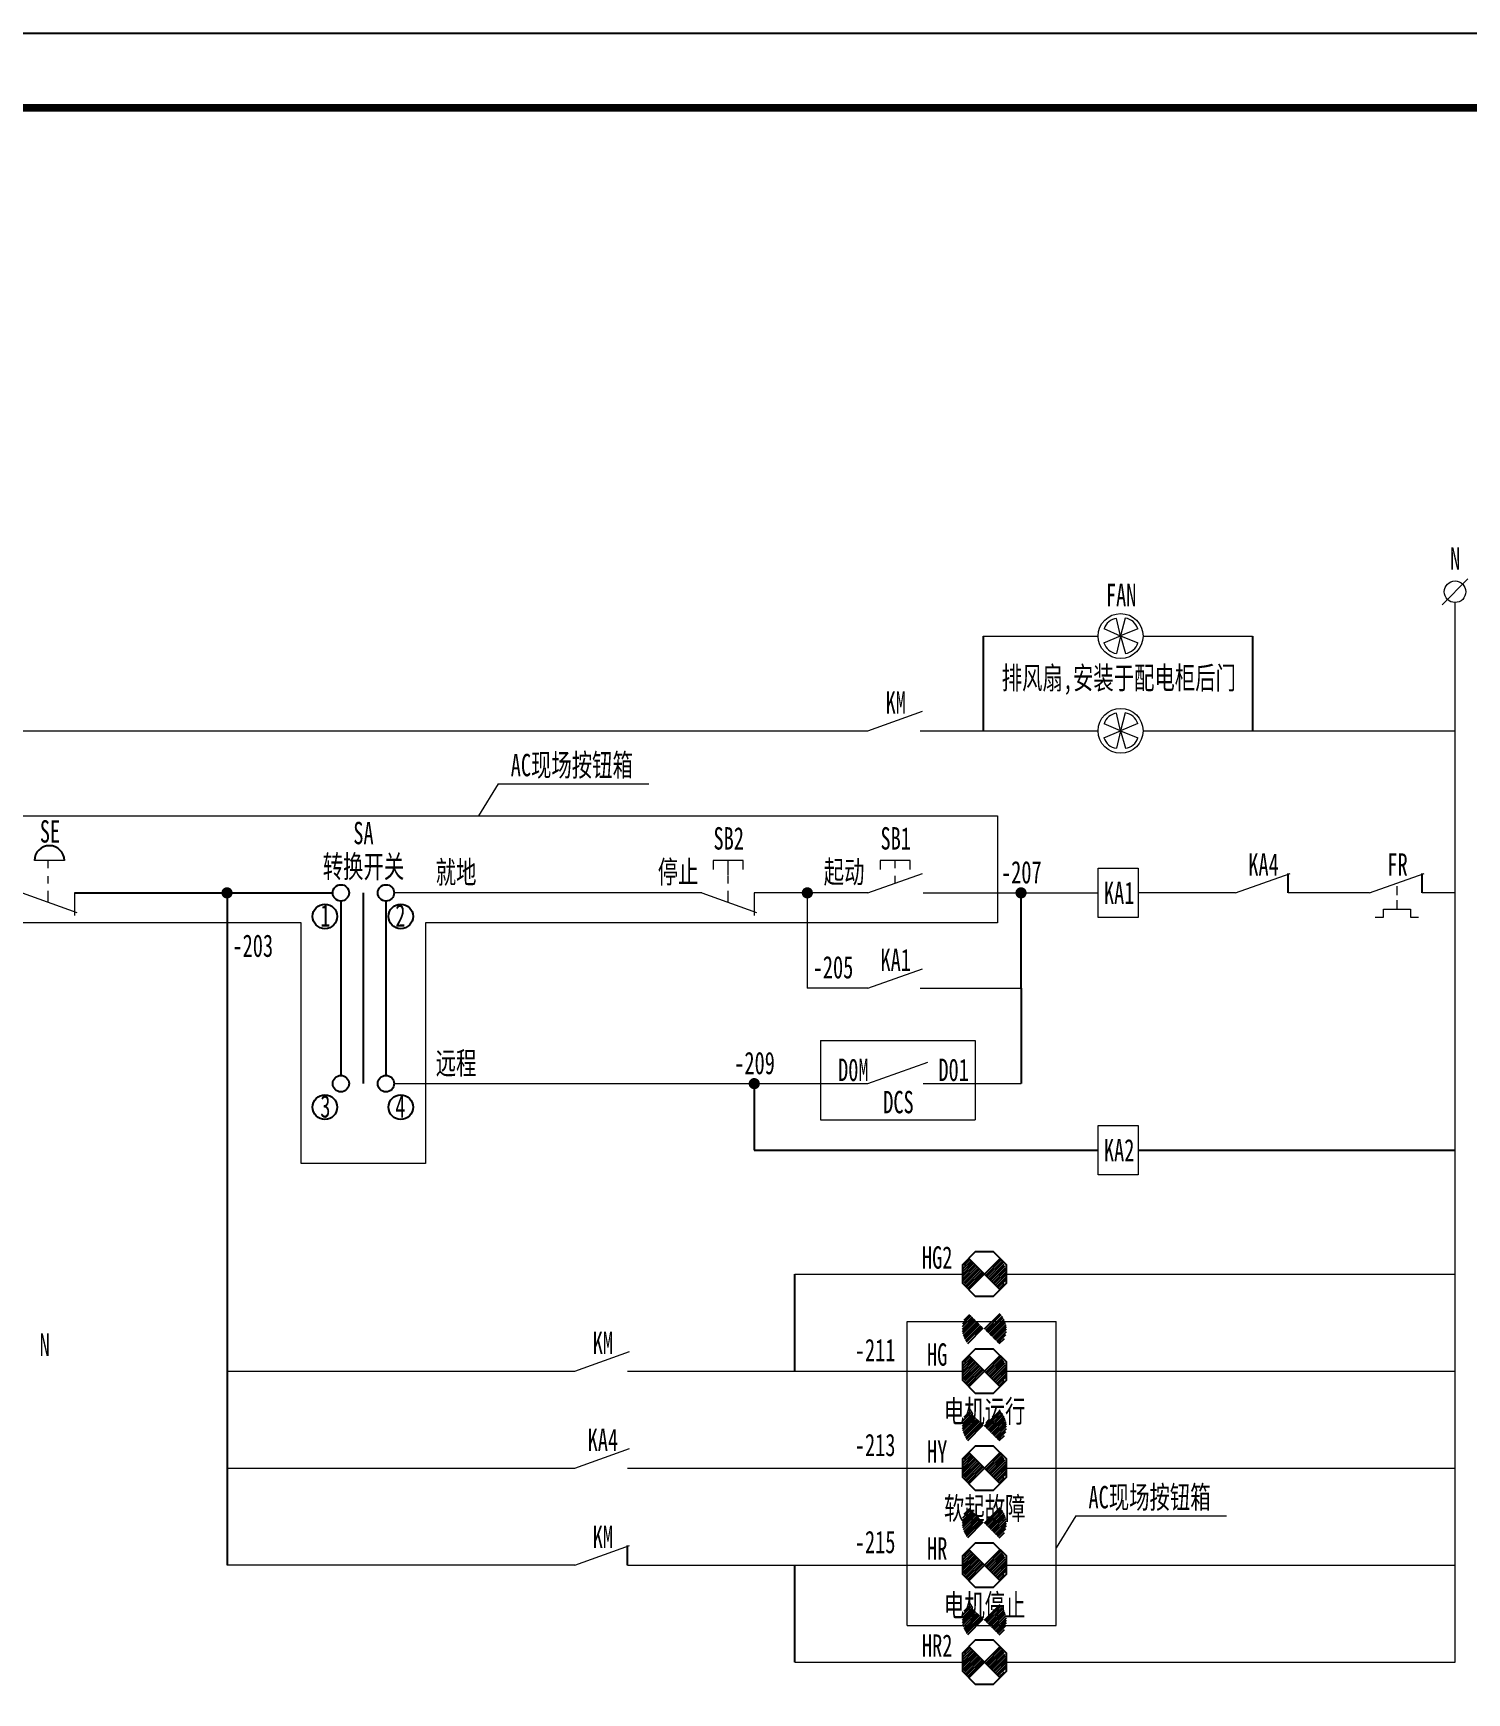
# Model space of a CAD drawing. Header units: millimetres. Extents: x 401220 to 2750366, y -101310 to 943175.
# Drawn here: x 1282323 to 1301533, y 657785 to 680022 of the extents above; entities that cross this region are included whole.
import ezdxf
from ezdxf.enums import TextEntityAlignment as Align

# ---------------------------------------------------------------- set-up
doc = ezdxf.new("R2010")
doc.units = ezdxf.units.MM
doc.linetypes.add('常规', pattern=[20, 10, 0, 10])
doc.linetypes.add('接地线', pattern=[1460, 500, 500, -200, 60, -200])
for name, color, linetype in [('D1', 4, 'Continuous'), ('MX', 3, 'Continuous'), ('TEXT', 4, 'Continuous'), ('动力平面导线层', 3, '常规'), ('动力平面设备层', 1, 'Continuous'), ('图框', 7, 'Continuous'), ('标注-照明', 7, 'Continuous'), ('照明平面导线层', 3, 'Continuous'), ('照明平面设备层', 1, 'Continuous'), ('电气-接地设计-接地线', 3, '接地线'), ('表格图框层', 7, 'Continuous')]:
    doc.layers.add(name, color=color, linetype=linetype)
doc.styles.add('标准', font='NSimSun.ttf', dxfattribs={"width": 0.667})

msp = doc.modelspace()

# ---------------------------------------------------------------- hatches: boundary and pattern name
at = {"linetype": 'ByBlock', "lineweight": 25}
h = msp.add_hatch(dxfattribs=at)
h.set_pattern_fill('ANSI31', color=3, scale=184.8, style=0)
h.set_pattern_definition([(45, (730666.75, 665590.935), (-16.3341666, 16.3341666), [])])
h.paths.add_polyline_path([(1295069.11056, 663395.97324), (1294860.20688, 663605.22408, 0.1991281417), (1294773.43056, 663395.97324, 0.1986966109), (1294859.85972, 663187.06956)])
h.paths.add_polyline_path([(1295278.3614, 663604.87693), (1295069.11056, 663395.97324), (1295278.01424, 663186.7224, 0.1991281417), (1295364.79056, 663395.97324, 0.1986966109)])
h = msp.add_hatch(dxfattribs=at)
h.set_pattern_fill('ANSI31', color=3, scale=184.8, style=0)
h.set_pattern_definition([(45, (730666.75, 664855.91), (-16.3341666, 16.3341666), [])])
h.paths.add_polyline_path([(1295069.11056, 662660.94903), (1294860.20688, 662870.19987, 0.1991281417), (1294773.43056, 662660.94903, 0.1986966109), (1294859.85972, 662452.04534)])
h.paths.add_polyline_path([(1295278.3614, 662869.85271), (1295069.11056, 662660.94903), (1295278.01424, 662451.69819, 0.1991281417), (1295364.79056, 662660.94903, 0.1986966109)])
h = msp.add_hatch(dxfattribs=at)
h.set_pattern_fill('ANSI31', color=3, scale=184.8, style=0)
h.set_pattern_definition([(45, (730666.75, 664290.935), (-16.3341666, 16.3341666), [])])
h.paths.add_polyline_path([(1295069.11056, 662095.97324), (1294860.20688, 662305.22408, 0.1991281417), (1294773.43056, 662095.97324, 0.1986966109), (1294859.85972, 661887.06956)])
h.paths.add_polyline_path([(1295278.3614, 662304.87693), (1295069.11056, 662095.97324), (1295278.01424, 661886.7224, 0.1991281417), (1295364.79056, 662095.97324, 0.1986966109)])
h = msp.add_hatch(dxfattribs=at)
h.set_pattern_fill('ANSI31', color=3, scale=184.8, style=0)
h.set_pattern_definition([(45, (730666.75, 663555.91), (-16.3341666, 16.3341666), [])])
h.paths.add_polyline_path([(1295069.11056, 661360.94903), (1294860.20688, 661570.19987, 0.1991281417), (1294773.43056, 661360.94903, 0.1986966109), (1294859.85972, 661152.04534)])
h.paths.add_polyline_path([(1295278.3614, 661569.85271), (1295069.11056, 661360.94903), (1295278.01424, 661151.69819, 0.1991281417), (1295364.79056, 661360.94903, 0.1986966109)])
h = msp.add_hatch(dxfattribs=at)
h.set_pattern_fill('ANSI31', color=2, scale=184.8, style=0)
h.set_pattern_definition([(45, (730666.75, 662990.935), (-16.3341666, 16.3341666), [])])
h.paths.add_polyline_path([(1295069.11056, 660795.97324), (1294860.20688, 661005.22408, 0.1991281417), (1294773.43056, 660795.97324, 0.1986966109), (1294859.85972, 660587.06956)])
h.paths.add_polyline_path([(1295278.3614, 661004.87693), (1295069.11056, 660795.97324), (1295278.01424, 660586.7224, 0.1991281417), (1295364.79056, 660795.97324, 0.1986966109)])
h = msp.add_hatch(dxfattribs=at)
h.set_pattern_fill('ANSI31', color=2, scale=184.8, style=0)
h.set_pattern_definition([(45, (730666.75, 662255.91), (-16.3341666, 16.3341666), [])])
h.paths.add_polyline_path([(1295069.11056, 660060.94903), (1294860.20688, 660270.19987, 0.1991281417), (1294773.43056, 660060.94903, 0.1986966109), (1294859.85972, 659852.04534)])
h.paths.add_polyline_path([(1295278.3614, 660269.85271), (1295069.11056, 660060.94903), (1295278.01424, 659851.69819, 0.1991281417), (1295364.79056, 660060.94903, 0.1986966109)])
h = msp.add_hatch(dxfattribs=at)
h.set_pattern_fill('ANSI31', color=1, scale=184.8, style=0)
h.set_pattern_definition([(45, (730666.75, 661690.935), (-16.3341666, 16.3341666), [])])
h.paths.add_polyline_path([(1295069.11056, 659495.97324), (1294860.20688, 659705.22408, 0.1991281417), (1294773.43056, 659495.97324, 0.1986966109), (1294859.85972, 659287.06956)])
h.paths.add_polyline_path([(1295278.3614, 659704.87693), (1295069.11056, 659495.97324), (1295278.01424, 659286.7224, 0.1991281417), (1295364.79056, 659495.97324, 0.1986966109)])
h = msp.add_hatch(dxfattribs=at)
h.set_pattern_fill('ANSI31', color=1, scale=184.8, style=0)
h.set_pattern_definition([(45, (730666.75, 660955.91), (-16.3341666, 16.3341666), [])])
h.paths.add_polyline_path([(1295069.11056, 658760.94903), (1294860.20688, 658970.19987, 0.1991281417), (1294773.43056, 658760.94903, 0.1986966109), (1294859.85972, 658552.04534)])
h.paths.add_polyline_path([(1295278.3614, 658969.85271), (1295069.11056, 658760.94903), (1295278.01424, 658551.69819, 0.1991281417), (1295364.79056, 658760.94903, 0.1986966109)])
h = msp.add_hatch(dxfattribs=at)
h.set_pattern_fill('ANSI31', color=1, scale=184.8, style=0)
h.set_pattern_definition([(45, (730666.75, 660390.935), (-16.3341666, 16.3341666), [])])
h.paths.add_polyline_path([(1295069.11056, 658195.97324), (1294860.20688, 658405.22408, 0.1991281417), (1294773.43056, 658195.97324, 0.1986966109), (1294859.85972, 657987.06956)])
h.paths.add_polyline_path([(1295278.3614, 658404.87693), (1295069.11056, 658195.97324), (1295278.01424, 657986.7224, 0.1991281417), (1295364.79056, 658195.97324, 0.1986966109)])

# ---------------------------------------------------------------- linework, layer by layer
at = {"color": 0, "linetype": 'ByBlock', "lineweight": 20}
for p, q in [((1298435.38635, 668503.41602), (1297128.53332, 668503.41602)), ((1300230.65386, 668503.41602), (1299137.1276, 668503.41602)), ((1300596.20331, 668593.86655), (1300596.20331, 668473.26655)), ((1301375.42059, 668503.41655), (1300932.39511, 668503.41655)), ((1300415.30331, 668177.12995), (1300415.30331, 668285.66995)), ((1300415.30331, 668285.66995), (1300777.10331, 668285.66995)), ((1300596.20331, 668406.26995), (1300596.20331, 668285.66995)), ((1300777.10331, 668285.66995), (1300777.10331, 668177.12995)), ((1300306.76331, 668177.12995), (1300415.30331, 668177.12995)), ((1300777.10331, 668177.12995), (1300885.64331, 668177.12995))]:
    msp.add_line(p, q, dxfattribs=at)
at = {"color": 3, "linetype": 'ByBlock', "lineweight": 25}
for p, q in [((1295278.3614, 663604.87693), (1294859.85972, 663187.06956)), ((1295278.01424, 663186.7224), (1294860.20688, 663605.22408)), ((1295278.3614, 662304.87693), (1294859.85972, 661887.06956)), ((1295278.01424, 661886.7224), (1294860.20688, 662305.22408))]:
    msp.add_line(p, q, dxfattribs=at)
at = {"color": 2, "linetype": 'ByBlock', "lineweight": 25}
for p, q in [((1295278.3614, 661004.87693), (1294859.85972, 660587.06956)), ((1295278.01424, 660586.7224), (1294860.20688, 661005.22408))]:
    msp.add_line(p, q, dxfattribs=at)
at = {"color": 1, "linetype": 'ByBlock', "lineweight": 25}
for p, q in [((1295278.3614, 659704.87693), (1294859.85972, 659287.06956)), ((1295278.01424, 659286.7224), (1294860.20688, 659705.22408)), ((1295278.3614, 658404.87693), (1294859.85972, 657987.06956)), ((1295278.01424, 657986.7224), (1294860.20688, 658405.22408))]:
    msp.add_line(p, q, dxfattribs=at)
at = {"color": 7, "linetype": 'ByBlock', "lineweight": 20, "const_width": 75}
for points in [[(1284882.59598, 668503.40959, 1), (1284957.59598, 668503.40959, 1)], [(1292658.46524, 668503.41602, 1), (1292733.46524, 668503.41602, 1)], [(1295522.14124, 668503.41602, 1), (1295597.14124, 668503.41602, 1)], [(1291947.82689, 665947.16764, 1), (1292022.82689, 665947.16764, 1)]]:
    msp.add_lwpolyline(points, format="xyb", close=True, dxfattribs=at)
at = {"color": 3, "linetype": 'ByBlock', "lineweight": 25}
for points in [[(1294946.63589, 663691.65324), (1294773.43056, 663518.44791), (1294773.43056, 663273.49858), (1294946.63589, 663100.29324), (1295191.58523, 663100.29324), (1295364.79056, 663273.49858), (1295364.79056, 663518.44791), (1295191.58523, 663691.65324)], [(1294946.63589, 662391.65324), (1294773.43056, 662218.44791), (1294773.43056, 661973.49858), (1294946.63589, 661800.29324), (1295191.58523, 661800.29324), (1295364.79056, 661973.49858), (1295364.79056, 662218.44791), (1295191.58523, 662391.65324)]]:
    msp.add_lwpolyline(points, close=True, dxfattribs=at)
at = {"color": 2, "linetype": 'ByBlock', "lineweight": 25}
msp.add_lwpolyline([(1294946.63589, 661091.65324), (1294773.43056, 660918.44791), (1294773.43056, 660673.49858), (1294946.63589, 660500.29324), (1295191.58523, 660500.29324), (1295364.79056, 660673.49858), (1295364.79056, 660918.44791), (1295191.58523, 661091.65324)], close=True, dxfattribs=at)
at = {"color": 1, "linetype": 'ByBlock', "lineweight": 25}
for points in [[(1294946.63589, 659791.65324), (1294773.43056, 659618.44791), (1294773.43056, 659373.49858), (1294946.63589, 659200.29324), (1295191.58523, 659200.29324), (1295364.79056, 659373.49858), (1295364.79056, 659618.44791), (1295191.58523, 659791.65324)], [(1294946.63589, 658491.65324), (1294773.43056, 658318.44791), (1294773.43056, 658073.49858), (1294946.63589, 657900.29324), (1295191.58523, 657900.29324), (1295364.79056, 658073.49858), (1295364.79056, 658318.44791), (1295191.58523, 658491.65324)]]:
    msp.add_lwpolyline(points, close=True, dxfattribs=at)
at = {"layer": 'D1', "color": 1, "linetype": 'ByBlock'}
msp.add_arc((1282540.18812, 668935.03182), 200.52575, 0, 180, dxfattribs=at)
at = {"layer": 'MX', "color": 7, "linetype": 'ByBlock', "lineweight": 20}
msp.add_line((1301202.14557, 672364.50509), (1301548.60525, 672710.96477), dxfattribs=at)
msp.add_circle((1301375.37149, 672537.7315), 144.35795, dxfattribs=at)
at = {"layer": 'TEXT', "color": 7, "linetype": 'ByBlock', "ltscale": 100}
for centre in [(1286445.59458, 668503.41602), (1287049.08208, 668503.41602)]:
    msp.add_circle(centre, 109.725, dxfattribs=at)
at = {"layer": '动力平面导线层', "color": 0, "linetype": 'ByBlock', "lineweight": -3, "ltscale": 100}
for p, q in [((1299137.1276, 668503.41602), (1299137.1276, 668764.84809)), ((1300932.39511, 668503.41655), (1300932.39511, 668764.84863))]:
    msp.add_line(p, q, dxfattribs=at)
at = {"layer": '动力平面导线层', "color": 0}
for p, q in [((1284920.0935, 668503.41602), (1284920.0935, 659495.97324)), ((1292528.935, 662095.97324), (1292528.935, 663395.97324)), ((1292528.935, 658195.97324), (1292528.935, 659495.97324))]:
    msp.add_line(p, q, dxfattribs=at)
at = {"layer": '动力平面导线层', "color": 0, "linetype": 'ByBlock'}
for p, q in [((1295559.64124, 667225.29183), (1295559.64124, 665947.16764)), ((1291985.32689, 665947.16764), (1291985.32689, 665055.59397)), ((1291985.32689, 665055.59397), (1296592.78584, 665055.59397))]:
    msp.add_line(p, q, dxfattribs=at)
at = {"layer": '动力平面设备层', "color": 0, "linetype": 'ByBlock', "lineweight": -3, "ltscale": 100}
for p, q in [((1295053.87296, 671944.84039), (1295053.87296, 670674.279)), ((1298662.77038, 671944.7525), (1298662.77038, 670674.19111))]:
    msp.add_line(p, q, dxfattribs=at)
at = {"layer": '图框', "linetype": 'Continuous', "lineweight": 100, "const_width": 100}
msp.add_lwpolyline([(1263645.79658, 639021.73148), (1319545.79658, 639021.73148), (1319545.79658, 679021.73148), (1263645.79658, 679021.73148)], close=True, dxfattribs=at)
at = {"layer": '标注-照明', "linetype": 'ByBlock', "lineweight": 25, "ltscale": 100}
for p, q in [((1282876.3723, 668503.41602), (1286335.86958, 668503.41602)), ((1286445.59458, 668393.69102), (1286445.59458, 666056.89264)), ((1287049.08208, 668393.69102), (1287049.08208, 666056.89264)), ((1290284.43944, 659495.97324), (1290284.43944, 659757.40532))]:
    msp.add_line(p, q, dxfattribs=at)
at = {"layer": '标注-照明', "color": 0, "linetype": 'ByBlock', "lineweight": 25, "ltscale": 100}
msp.add_line((1286747.54882, 665947.16764), (1286747.54882, 668503.41602), dxfattribs=at)
at = {"layer": '标注-照明', "linetype": 'ByBlock', "lineweight": 25, "ltscale": 100}
for centre, radius in [((1286232.29891, 668188.06427), 164.79793), ((1287248.53996, 668188.06427), 164.79793), ((1286445.59458, 665947.16764), 109.725), ((1287049.08208, 665947.16764), 109.725), ((1286232.29891, 665631.81589), 164.79793), ((1287248.53996, 665631.81589), 164.79793)]:
    msp.add_circle(centre, radius, dxfattribs=at)
at = {"layer": '照明平面导线层', "color": 0, "linetype": 'ByBlock', "lineweight": 20}
for p, q in [((1301375.54385, 658195.97324), (1301375.37541, 672393.37354)), ((1295053.87296, 671944.84039), (1296592.98505, 671944.84039)), ((1297194.47754, 671944.7525), (1298662.77038, 671944.7525)), ((1293506.95531, 670674.279), (1294238.06945, 670935.71107)), ((1276336.41986, 670674.279), (1293506.95531, 670674.279)), ((1294208.69656, 670674.279), (1296592.98505, 670674.279)), ((1297194.47754, 670674.19111), (1301375.39581, 670674.19111)), ((1282525.50168, 668834.78307), (1282525.50168, 668935.03182)), ((1291634.45626, 668734.53432), (1291634.45626, 668935.03182)), ((1293872.51238, 668834.78307), (1293872.51238, 668935.03182)), ((1282525.50168, 668628.72696), (1282525.50168, 668728.97571)), ((1291634.45626, 668628.72696), (1291634.45626, 668728.97571)), ((1293506.95531, 668503.41602), (1294238.06945, 668764.84809)), ((1293872.51238, 668634.13206), (1293872.51238, 668729.32513)), ((1298435.38635, 668503.41602), (1299166.50048, 668764.84809)), ((1300230.65386, 668503.41655), (1300961.768, 668764.84863)), ((1282174.63105, 668503.41602), (1282905.74519, 668241.98395)), ((1282525.50168, 668377.95157), (1282525.50168, 668528.47821)), ((1282876.3723, 668503.41602), (1282876.3723, 668202.19632)), ((1291283.58564, 668503.41602), (1287158.80708, 668503.41602)), ((1291283.58564, 668503.41602), (1292014.69977, 668241.98395)), ((1291634.45626, 668377.95157), (1291634.45626, 668528.47821)), ((1293506.95531, 668503.41602), (1291985.32689, 668503.41602)), ((1291985.32689, 668503.41602), (1291985.32689, 668202.19632)), ((1292695.96524, 668503.41602), (1292695.96524, 667225.29183)), ((1294249.65479, 668503.41602), (1296592.78584, 668503.41602)), ((1293506.95531, 667225.29183), (1294238.06945, 667486.7239)), ((1293506.95531, 667225.29183), (1292695.96524, 667225.29183)), ((1294208.69656, 667225.29183), (1295559.64124, 667225.29183)), ((1287158.80708, 665947.16764), (1287946.19685, 665947.16764)), ((1287946.19685, 665947.16764), (1293506.95531, 665947.16764)), ((1294249.65479, 665947.16764), (1295559.64124, 665947.16764)), ((1292528.935, 663395.97324), (1294773.43056, 663395.97324)), ((1295364.79056, 663395.97324), (1301375.46089, 663395.97324)), ((1289582.69819, 662095.97324), (1290313.81233, 662357.40532)), ((1284920.08988, 662095.97324), (1289582.69819, 662095.97324)), ((1290284.43944, 662095.97324), (1294773.43056, 662095.97324)), ((1295364.79056, 662095.97324), (1301375.50649, 662095.97324)), ((1289582.69819, 660795.97324), (1290313.81233, 661057.40532)), ((1284920.08988, 660795.97324), (1289582.69819, 660795.97324)), ((1290284.43944, 660795.97324), (1294773.43056, 660795.97324)), ((1295364.79056, 660795.97324), (1301375.53471, 660795.97324)), ((1289582.69819, 659495.97324), (1290313.81233, 659757.40532)), ((1289582.69819, 659495.97324), (1284920.08988, 659495.97324)), ((1290284.43944, 659495.97324), (1294773.43056, 659495.97324)), ((1295364.79056, 659495.97324), (1301375.52842, 659495.97324)), ((1292528.935, 658195.97324), (1294773.43056, 658195.97324)), ((1295364.79056, 658195.97324), (1301375.54385, 658195.97324))]:
    msp.add_line(p, q, dxfattribs=at)
at = {"layer": '照明平面导线层', "color": 3, "linetype": 'ByBlock', "lineweight": 20}
for p, q in [((1296893.65225, 671944.84039), (1296672.25168, 672039.87892)), ((1296893.15602, 671945.33662), (1296839.42998, 672181.15986)), ((1296956.67251, 672184.16586), (1296893.15602, 671945.33662)), ((1297123.85081, 672042.88492), (1296894.14848, 671945.33662)), ((1296669.94878, 671852.33186), (1296893.15602, 671945.33662)), ((1296894.52164, 671943.971), (1296837.12708, 671711.05092)), ((1296891.96509, 671944.84039), (1296895.38206, 671944.84039)), ((1296894.14848, 671945.33662), (1297125.34574, 671852.33276)), ((1296894.14848, 671945.33662), (1296958.16744, 671711.05182)), ((1296893.15602, 670674.77523), (1296839.42998, 670910.59847)), ((1296956.67251, 670913.60447), (1296893.15602, 670674.77523)), ((1296669.94878, 670581.77047), (1296893.15602, 670674.77523)), ((1296893.65225, 670674.279), (1296672.25168, 670769.31752)), ((1296894.52164, 670673.40961), (1296837.12708, 670440.48953)), ((1296891.96509, 670674.279), (1296895.38206, 670674.279)), ((1297123.85081, 670772.32353), (1296894.14848, 670674.77523)), ((1296894.14848, 670674.77523), (1297125.34574, 670581.77137)), ((1296894.14848, 670674.77523), (1296958.16744, 670440.49042))]:
    msp.add_line(p, q, dxfattribs=at)
at = {"layer": '照明平面导线层', "color": 6, "linetype": 'ByBlock', "lineweight": 20}
for p, q in [((1288554.22482, 669964.37198), (1288289.34456, 669536.74496)), ((1288554.22482, 669964.37198), (1290572.8634, 669964.37198)), ((1281392.3572, 669536.74496), (1295244.74624, 669536.74496)), ((1295244.74624, 669536.74496), (1295244.74624, 668101.91469)), ((1285912.83653, 668101.91469), (1281392.3572, 668101.91469)), ((1295244.74624, 668101.91469), (1287579.7855, 668101.91469)), ((1294034.72329, 662759.39012), (1296030.70195, 662759.39012)), ((1294035.62586, 658685.87167), (1294035.62586, 662759.39012)), ((1296030.70195, 658685.87167), (1296030.70195, 662759.39012)), ((1296295.58222, 660154.77402), (1296030.70195, 659727.147)), ((1296295.58222, 660154.77402), (1298314.2208, 660154.77402)), ((1294035.62586, 658685.87167), (1296031.60453, 658685.87167))]:
    msp.add_line(p, q, dxfattribs=at)
at = {"layer": '照明平面导线层', "color": 1, "linetype": 'ByBlock', "lineweight": 20}
msp.add_line((1282740.68562, 668935.03182), (1282339.69062, 668935.03182), dxfattribs=at)
at = {"layer": '照明平面导线层', "color": 7, "linetype": 'ByBlock', "lineweight": 20}
msp.add_line((1293506.95531, 665947.16764), (1294311.18086, 666234.74292), dxfattribs=at)
at = {"layer": '照明平面导线层', "color": 0, "linetype": 'ByBlock', "lineweight": 20}
for points in [[(1291834.95376, 668814.73332), (1291834.95376, 668935.03182), (1291433.95876, 668935.03182), (1291433.95876, 668814.73332)], [(1294073.00988, 668814.73332), (1294073.00988, 668935.03182), (1293672.01488, 668935.03182), (1293672.01488, 668814.73332)]]:
    msp.add_lwpolyline(points, dxfattribs=at)
for points in [[(1296592.78584, 668834.18937), (1297128.53332, 668834.18937), (1297128.53332, 668172.64268), (1296592.78584, 668172.64268)], [(1296592.78584, 665386.36732), (1297128.53332, 665386.36732), (1297128.53332, 664724.82063), (1296592.78584, 664724.82063)]]:
    msp.add_lwpolyline(points, close=True, dxfattribs=at)
at = {"layer": '照明平面导线层', "color": 3, "linetype": 'ByBlock', "lineweight": 20}
for centre in [(1296893.73129, 671944.76135), (1296893.73129, 670674.19996)]:
    msp.add_circle(centre, 300.74625, dxfattribs=at)
for centre, start, end in [((1296867.46329, 671978.4361), 97.873116874, 162.528613057), ((1296928.6392, 671981.4421), 17.471386943, 82.126883126), ((1296865.16039, 671913.77469), 197.471386943, 262.126883126), ((1296930.13414, 671913.77558), 277.873116874, 342.528613057), ((1296867.46329, 670707.8747), 97.873116874, 162.528613057), ((1296928.6392, 670710.8807), 17.471386943, 82.126883126), ((1296865.16039, 670643.21329), 197.471386943, 262.126883126), ((1296930.13414, 670643.21419), 277.873116874, 342.528613057)]:
    msp.add_arc(centre, 204.65285, start, end, dxfattribs=at)
at = {"layer": '照明平面设备层', "color": 0, "lineweight": -3, "ltscale": 100}
msp.add_lwpolyline([(1261145.79658, 680021.73148), (1320545.79658, 680021.73148), (1320545.79658, 638021.73148), (1261145.79658, 638021.73148)], close=True, dxfattribs=at)
at = {"layer": '电气-接地设计-接地线', "color": 0, "linetype": 'ByBlock', "lineweight": -3}
for p, q in [((1295559.64124, 667225.29183), (1295559.64124, 668503.41602)), ((1297128.53332, 665055.59397), (1301375.46246, 665055.59397))]:
    msp.add_line(p, q, dxfattribs=at)
at = {"layer": '表格图框层', "color": 6, "linetype": 'ByBlock', "lineweight": 20, "ltscale": 50}
for p, q in [((1285912.83653, 664878.32165), (1285912.83653, 668101.91469)), ((1287579.7855, 668101.91469), (1287579.7855, 664878.32165)), ((1287579.7855, 664878.32165), (1285912.83653, 664878.32165))]:
    msp.add_line(p, q, dxfattribs=at)
at = {"layer": '表格图框层', "color": 4, "linetype": 'ByBlock', "lineweight": 20, "ltscale": 50}
for p, q in [((1292872.34425, 666526.17526), (1294945.79193, 666526.17526)), ((1292872.34425, 666526.17526), (1292872.34425, 665462.82136)), ((1294945.79193, 666526.17526), (1294945.79193, 665462.82136)), ((1292872.34425, 665462.82136), (1294945.79193, 665462.82136))]:
    msp.add_line(p, q, dxfattribs=at)

# ---------------------------------------------------------------- texts
at = {"layer": 'TEXT', "color": 7, "linetype": 'ByBlock', "ltscale": 100, "style": '标准', "width": 0.667}
for s, p in [('N', (1301377.75496, 672832.31574)), ('FAN', (1296901.12367, 672344.04156)), ('排风扇,安装于配电柜后门', (1296869.86039, 671233.93726)), ('KM', (1293880.68477, 670903.53)), ('SE', (1282548.36052, 669176.69535)), ('SA', (1286748.51284, 669154.93902)), ('SB2', (1291642.62865, 669083.69117)), ('SB1', (1293880.68477, 669083.69117)), ('转换开关', (1286748.51284, 668705.89842)), ('就地', (1287989.24328, 668629.45028)), ('停止', (1290965.13035, 668634.12945)), ('起动', (1293188.50003, 668634.12945)), ('KA4', (1298809.11581, 668732.66703)), ('FR', (1300604.38332, 668732.66756)), ('KA1', (1296874.19616, 668352.98252)), ('1', (1286238.05715, 668048.79875)), ('2', (1287243.10706, 668048.79875)), ('KA1', (1293880.68477, 667454.54284)), ('远程', (1287989.24328, 666073.2019)), ('D0M', (1293312.47734, 665982.73256)), ('D01', (1294656.25815, 665982.73256)), ('3', (1286238.05715, 665492.55038)), ('4', (1287243.10706, 665492.55038)), ('KA2', (1296874.19616, 664905.16047)), ('HG2', (1294435.92112, 663468.11102)), ('N', (1282476.93042, 662299.87584)), ('KM', (1289956.42765, 662325.22425)), ('HG', (1294435.92112, 662168.11102)), ('电机运行', (1295072.12356, 661407.48297)), ('KA4', (1289956.42765, 661025.22425)), ('HY', (1294435.92112, 660868.11102)), ('软起故障', (1295072.12356, 660107.48297)), ('KM', (1289956.42765, 659725.22425)), ('HR', (1294435.92112, 659568.11102)), ('电机停止', (1295072.12356, 658807.48297)), ('HR2', (1294435.92112, 658268.11102))]:
    msp.add_text(s, height=300, dxfattribs=at).set_placement(p, align=Align.CENTER)
at = {"layer": 'TEXT', "color": 6, "linetype": 'ByBlock', "ltscale": 100, "style": '标准', "width": 0.667}
for p in [(1289540.33845, 670065.827), (1297281.69585, 660256.22904)]:
    msp.add_text('AC现场按钮箱', height=300, dxfattribs=at).set_placement(p, align=Align.CENTER)
at = {"layer": 'TEXT', "color": 2, "linetype": 'ByBlock', "ltscale": 100, "style": '标准', "width": 0.667}
for s, p in [('-207', (1295563.28481, 668629.89221)), ('-203', (1285265.22483, 667645.74286)), ('-205', (1293039.95281, 667357.01882)), ('-209', (1291988.97045, 666073.64384)), ('-211', (1293604.65379, 662227.70023)), ('-213', (1293604.65379, 660956.11196)), ('-215', (1293604.65379, 659656.11196))]:
    msp.add_text(s, height=300, dxfattribs=at).set_placement(p, align=Align.CENTER)
at = {"layer": 'TEXT', "color": 4, "linetype": 'ByBlock', "ltscale": 100, "style": '标准', "width": 0.667}
msp.add_text('DCS', height=300, dxfattribs=at).set_placement((1293917.24048, 665550.02567), align=Align.CENTER)

doc.saveas('drawing.dxf')
